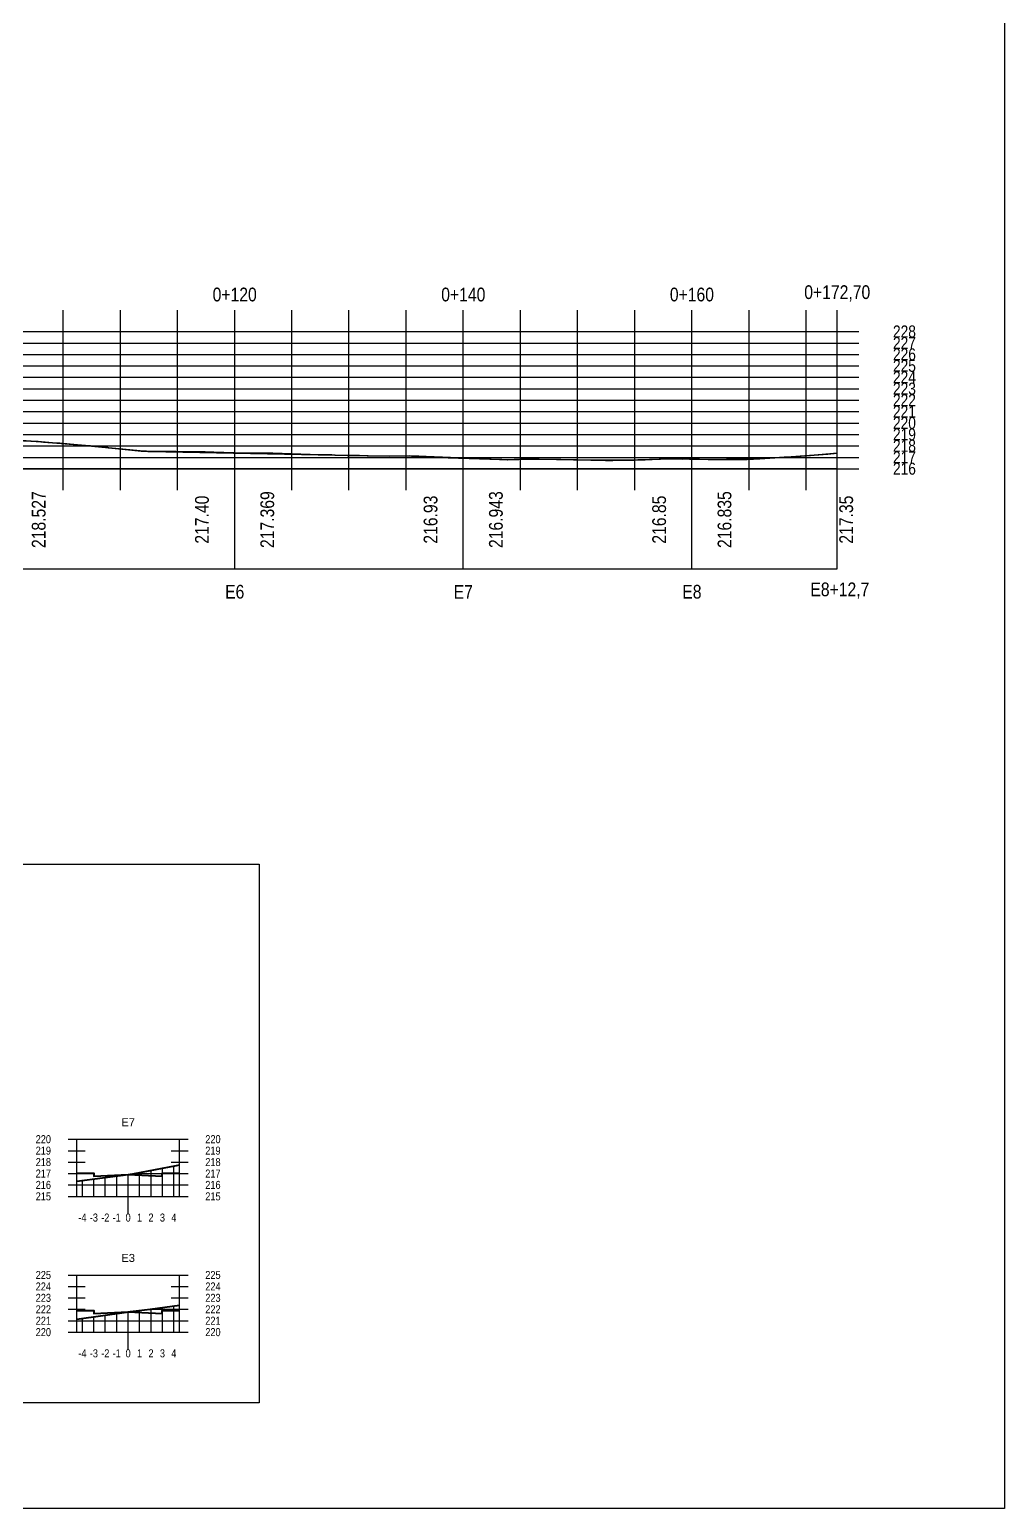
# Model space of a CAD drawing. Header units: feet. Extents: x 203667 to 205527, y 9204857 to 9205156.
# Drawn here: x 204836.1 to 204921.4, y 9204864 to 9204993.4 of the extents above; entities that cross this region are included whole.
import ezdxf

# ---------------------------------------------------------------- set-up
doc = ezdxf.new("R2010")
doc.units = ezdxf.units.FT
doc.header["$LTSCALE"] = 0.3
doc.header["$MEASUREMENT"] = 0
for name, color, linetype, lineweight in [('C-ROAD-PROF', 1, 'Continuous', 35), ('Cotas Acessibilidade', 5, 'Continuous', 25), ('Cotas Calçadas', 7, 'Continuous', 25)]:
    doc.layers.add(name, color=color, linetype=linetype, lineweight=lineweight)
for name, color, linetype in [('C-ROAD-PROF-GRID-MAJR', 8, 'Continuous'), ('C-ROAD-PROF-GRID-MINR', 8, 'Continuous'), ('C-ROAD-PROF-TEXT', 7, 'Continuous'), ('C-ROAD-PROF-TICK', 7, 'Continuous'), ('C-ROAD-PROF-TTLB', 5, 'Continuous'), ('C-ROAD-SCTN-GRID', 7, 'Continuous'), ('C-ROAD-SCTN-TEXT', 7, 'Continuous'), ('C-ROAD-SCTN-TICK', 7, 'Continuous'), ('C-ROAD-SCTN-TITL', 92, 'Continuous'), ('C1-HM-CURVA_MESTRA', 5, 'Continuous')]:
    doc.layers.add(name, color=color, linetype=linetype)
doc.styles.add('TARCISIO', font='swissci.ttf')

msp = doc.modelspace()

# ---------------------------------------------------------------- linework, layer by layer
at = {"layer": 'C-ROAD-PROF', "color": 1, "linetype": 'Continuous', "lineweight": 35, "flags": 128}
msp.add_lwpolyline([(204835.394, 9204957.448), (204837.104, 9204957.33), (204837.325, 9204957.315), (204838.877, 9204957.19), (204841.356, 9204956.982), (204841.391, 9204956.98), (204841.433, 9204956.975), (204841.445, 9204956.975), (204841.452, 9204956.975), (204841.456, 9204956.975), (204842.223, 9204956.905), (204842.42, 9204956.88), (204842.438, 9204956.88), (204842.819, 9204956.827), (204842.923, 9204956.824), (204843.031, 9204956.82), (204844.763, 9204956.622), (204845.882, 9204956.521), (204848.919, 9204956.49), (204851.473, 9204956.446), (204852.221, 9204956.428), (204854.015, 9204956.379), (204856.53, 9204956.339), (204857.388, 9204956.338), (204861.47, 9204956.207), (204862.453, 9204956.182), (204862.549, 9204956.18), (204862.814, 9204956.169), (204863.899, 9204956.142), (204867.589, 9204956.091), (204869.328, 9204956.095), (204871.817, 9204955.975), (204877.286, 9204955.792), (204877.35, 9204955.786), (204877.432, 9204955.782), (204877.932, 9204955.767), (204878.493, 9204955.783), (204879.083, 9204955.806), (204879.147, 9204955.805), (204879.441, 9204955.805), (204882.197, 9204955.777), (204882.248, 9204955.778), (204882.432, 9204955.784), (204882.588, 9204955.783), (204885.37, 9204955.725), (204887.366, 9204955.724), (204889.32, 9204955.743), (204889.634, 9204955.75), (204889.954, 9204955.76), (204891.191, 9204955.826), (204891.52, 9204955.838), (204891.539, 9204955.838), (204891.84, 9204955.841), (204891.884, 9204955.842), (204893.247, 9204955.827), (204893.809, 9204955.833), (204895.657, 9204955.789), (204895.881, 9204955.791), (204898.884, 9204955.796), (204900, 9204955.858), (204901.32, 9204955.946), (204901.725, 9204955.973), (204901.736, 9204955.973), (204901.778, 9204955.975), (204901.881, 9204955.975), (204902.14, 9204955.985), (204902.144, 9204955.985), (204902.737, 9204956.015), (204903.008, 9204956.031), (204903.201, 9204956.057), (204904.429, 9204956.123), (204906.43, 9204956.299), (204906.772, 9204956.327)], dxfattribs=at)
at = {"layer": 'C-ROAD-PROF', "color": 5, "linetype": 'Continuous', "lineweight": 35, "flags": 128}
msp.add_lwpolyline([(204835.591, 9204957.429), (204836.223, 9204957.392), (204836.855, 9204957.351), (204837.488, 9204957.306), (204838.12, 9204957.257), (204838.752, 9204957.204), (204839.384, 9204957.147), (204846.111, 9204956.519), (204846.223, 9204956.51), (204846.334, 9204956.503), (204846.445, 9204956.497), (204846.556, 9204956.494), (204864.326, 9204956.138), (204864.985, 9204956.127), (204865.644, 9204956.118), (204869.537, 9204956.075), (204869.855, 9204956.071), (204870.172, 9204956.064), (204870.49, 9204956.055), (204870.808, 9204956.044), (204877.938, 9204955.768), (204877.943, 9204955.768), (204878.902, 9204955.796), (204879.353, 9204955.807), (204879.805, 9204955.812), (204880.256, 9204955.812), (204880.707, 9204955.807), (204885.201, 9204955.724), (204885.845, 9204955.715), (204886.49, 9204955.71), (204887.134, 9204955.711), (204887.779, 9204955.716), (204888.424, 9204955.727), (204889.068, 9204955.742), (204889.713, 9204955.762), (204890.358, 9204955.788), (204891.318, 9204955.829), (204891.534, 9204955.837), (204891.75, 9204955.841), (204891.967, 9204955.842), (204892.183, 9204955.84), (204893.857, 9204955.813), (204894.664, 9204955.802), (204895.471, 9204955.798), (204896.278, 9204955.799), (204897.085, 9204955.806), (204897.892, 9204955.818), (204898.699, 9204955.837), (204899.506, 9204955.861), (204900.313, 9204955.891), (204901.12, 9204955.926), (204901.927, 9204955.968), (204902.735, 9204956.015), (204903.542, 9204956.068), (204904.349, 9204956.126), (204905.156, 9204956.191), (204905.963, 9204956.261), (204906.77, 9204956.337), (204906.771, 9204956.337)], dxfattribs=at)
at = {"layer": 'C-ROAD-PROF', "color": 5, "linetype": 'Continuous', "lineweight": 40, "ltscale": 2}
for points in [[(204840.226, 9204893.368), (204841.726, 9204893.368), (204841.726, 9204893.108), (204844.735, 9204893.257), (204847.726, 9204893.108), (204847.726, 9204893.373), (204849.226, 9204893.373)], [(204840.226, 9204881.347), (204841.726, 9204881.347), (204841.726, 9204881.087), (204844.735, 9204881.236), (204847.726, 9204881.087), (204847.726, 9204881.352), (204849.226, 9204881.352)]]:
    msp.add_lwpolyline(points, dxfattribs=at)
at = {"layer": 'C-ROAD-PROF-GRID-MAJR', "color": 8, "linetype": 'Continuous', "lineweight": -3}
for p, q in [((204734.057, 9204966.975), (204906.772, 9204966.975)), ((204734.057, 9204965.975), (204906.772, 9204965.975)), ((204854.057, 9204954.975), (204854.057, 9204966.975)), ((204874.057, 9204954.975), (204874.057, 9204966.975)), ((204894.057, 9204954.975), (204894.057, 9204966.975)), ((204906.772, 9204954.975), (204906.772, 9204966.975)), ((204734.057, 9204964.975), (204906.772, 9204964.975)), ((204734.057, 9204963.975), (204906.772, 9204963.975)), ((204734.057, 9204962.975), (204906.772, 9204962.975)), ((204734.057, 9204961.975), (204906.772, 9204961.975)), ((204734.057, 9204960.975), (204906.772, 9204960.975)), ((204734.057, 9204959.975), (204906.772, 9204959.975)), ((204734.057, 9204958.975), (204906.772, 9204958.975)), ((204734.057, 9204957.975), (204906.772, 9204957.975)), ((204734.057, 9204956.975), (204906.772, 9204956.975)), ((204734.057, 9204955.975), (204906.772, 9204955.975)), ((204734.057, 9204954.975), (204906.772, 9204954.975))]:
    msp.add_line(p, q, dxfattribs=at)
at = {"layer": 'C-ROAD-PROF-GRID-MINR', "color": 8, "linetype": 'Continuous', "lineweight": -3}
for p, q in [((204839.057, 9204954.975), (204839.057, 9204966.975)), ((204844.057, 9204954.975), (204844.057, 9204966.975)), ((204849.057, 9204954.975), (204849.057, 9204966.975)), ((204859.057, 9204954.975), (204859.057, 9204966.975)), ((204864.057, 9204954.975), (204864.057, 9204966.975)), ((204869.057, 9204954.975), (204869.057, 9204966.975)), ((204879.057, 9204954.975), (204879.057, 9204966.975)), ((204884.057, 9204954.975), (204884.057, 9204966.975)), ((204889.057, 9204954.975), (204889.057, 9204966.975)), ((204899.057, 9204954.975), (204899.057, 9204966.975)), ((204904.057, 9204954.975), (204904.057, 9204966.975))]:
    msp.add_line(p, q, dxfattribs=at)
at = {"layer": 'C-ROAD-PROF-TEXT', "color": 7, "linetype": 'Continuous', "lineweight": -3}
for p, q in [((204839.057, 9204965.1), (204839.057, 9204968.85)), ((204844.057, 9204965.1), (204844.057, 9204968.85)), ((204849.057, 9204965.1), (204849.057, 9204968.85)), ((204854.057, 9204965.1), (204854.057, 9204968.85)), ((204859.057, 9204965.1), (204859.057, 9204968.85)), ((204864.057, 9204965.1), (204864.057, 9204968.85)), ((204869.057, 9204965.1), (204869.057, 9204968.85)), ((204874.057, 9204965.1), (204874.057, 9204968.85)), ((204879.057, 9204965.1), (204879.057, 9204968.85)), ((204884.057, 9204965.1), (204884.057, 9204968.85)), ((204889.057, 9204965.1), (204889.057, 9204968.85)), ((204894.057, 9204965.1), (204894.057, 9204968.85)), ((204899.057, 9204965.1), (204899.057, 9204968.85)), ((204904.057, 9204965.1), (204904.057, 9204968.85)), ((204906.772, 9204965.1), (204906.772, 9204968.85)), ((204904.897, 9204966.975), (204908.647, 9204966.975)), ((204904.897, 9204965.975), (204908.647, 9204965.975)), ((204904.897, 9204964.975), (204908.647, 9204964.975)), ((204904.897, 9204963.975), (204908.647, 9204963.975)), ((204904.897, 9204962.975), (204908.647, 9204962.975)), ((204904.897, 9204961.975), (204908.647, 9204961.975)), ((204904.897, 9204960.975), (204908.647, 9204960.975)), ((204904.897, 9204959.975), (204908.647, 9204959.975)), ((204904.897, 9204958.975), (204908.647, 9204958.975)), ((204839.057, 9204953.1), (204839.057, 9204956.85)), ((204844.057, 9204953.1), (204844.057, 9204956.85)), ((204849.057, 9204953.1), (204849.057, 9204956.85)), ((204854.057, 9204953.1), (204854.057, 9204956.85)), ((204859.057, 9204953.1), (204859.057, 9204956.85)), ((204864.057, 9204953.1), (204864.057, 9204956.85)), ((204869.057, 9204953.1), (204869.057, 9204956.85)), ((204874.057, 9204953.1), (204874.057, 9204956.85)), ((204879.057, 9204953.1), (204879.057, 9204956.85)), ((204884.057, 9204953.1), (204884.057, 9204956.85)), ((204889.057, 9204953.1), (204889.057, 9204956.85)), ((204894.057, 9204953.1), (204894.057, 9204956.85)), ((204899.057, 9204953.1), (204899.057, 9204956.85)), ((204904.057, 9204953.1), (204904.057, 9204956.85)), ((204904.897, 9204957.975), (204908.647, 9204957.975)), ((204904.897, 9204956.975), (204908.647, 9204956.975)), ((204906.772, 9204953.1), (204906.772, 9204956.85)), ((204904.897, 9204955.975), (204908.647, 9204955.975)), ((204904.897, 9204954.975), (204908.647, 9204954.975))]:
    msp.add_line(p, q, dxfattribs=at)
at = {"layer": 'C-ROAD-PROF-TICK', "color": 7, "linetype": 'Continuous', "lineweight": -3}
for p, q in [((204854.057, 9204946.228), (204854.057, 9204954.975)), ((204874.057, 9204946.228), (204874.057, 9204954.975)), ((204894.057, 9204946.228), (204894.057, 9204954.975)), ((204906.772, 9204946.228), (204906.772, 9204954.975))]:
    msp.add_line(p, q, dxfattribs=at)
at = {"layer": 'C-ROAD-PROF-TTLB', "color": 5, "linetype": 'Continuous', "lineweight": -3}
for p, q in [((204734.057, 9204966.975), (204906.772, 9204966.975)), ((204906.772, 9204954.975), (204906.772, 9204966.975)), ((204734.057, 9204954.975), (204906.772, 9204954.975)), ((204840.235, 9204891.332), (204840.235, 9204896.332)), ((204840.235, 9204896.332), (204849.235, 9204896.332)), ((204849.235, 9204891.332), (204849.235, 9204896.332)), ((204840.235, 9204891.332), (204849.235, 9204891.332)), ((204840.235, 9204879.457), (204840.235, 9204884.457)), ((204840.235, 9204884.457), (204849.235, 9204884.457)), ((204849.235, 9204879.457), (204849.235, 9204884.457)), ((204840.235, 9204879.457), (204849.235, 9204879.457))]:
    msp.add_line(p, q, dxfattribs=at)
msp.add_3dface([(204734.057, 9204946.228), (204906.772, 9204946.228), (204906.772, 9204954.975), (204734.057, 9204954.975)], dxfattribs=at)
at = {"layer": 'C-ROAD-SCTN-GRID', "color": 251, "linetype": 'Continuous', "lineweight": -3}
for p, q in [((204845.294, 9204893.332), (204849.235, 9204893.332)), ((204845.735, 9204891.332), (204845.735, 9204893.418)), ((204846.735, 9204891.332), (204846.735, 9204893.611)), ((204847.735, 9204891.332), (204847.735, 9204893.805)), ((204848.735, 9204891.332), (204848.735, 9204893.998)), ((204840.235, 9204892.332), (204849.235, 9204892.332)), ((204840.735, 9204891.332), (204840.735, 9204892.721)), ((204841.735, 9204891.332), (204841.735, 9204892.855)), ((204842.735, 9204891.332), (204842.735, 9204892.989)), ((204843.735, 9204891.332), (204843.735, 9204893.123)), ((204844.735, 9204891.332), (204844.735, 9204893.257)), ((204840.235, 9204891.332), (204849.235, 9204891.332)), ((204848.735, 9204879.457), (204848.735, 9204881.738)), ((204840.235, 9204880.457), (204849.235, 9204880.457)), ((204840.735, 9204879.457), (204840.735, 9204880.679)), ((204841.735, 9204879.457), (204841.735, 9204880.819)), ((204842.735, 9204879.457), (204842.735, 9204880.958)), ((204843.735, 9204879.457), (204843.735, 9204881.098)), ((204844.735, 9204879.457), (204844.735, 9204881.236)), ((204845.735, 9204879.457), (204845.735, 9204881.355)), ((204846.657, 9204881.457), (204849.235, 9204881.457)), ((204846.735, 9204879.457), (204846.735, 9204881.468)), ((204847.735, 9204879.457), (204847.735, 9204881.603)), ((204840.235, 9204879.457), (204849.235, 9204879.457))]:
    msp.add_line(p, q, dxfattribs=at)
at = {"layer": 'C-ROAD-SCTN-TICK', "color": 7, "linetype": 'Continuous', "lineweight": -3}
for p, q in [((204839.485, 9204896.332), (204840.985, 9204896.332)), ((204848.485, 9204896.332), (204849.985, 9204896.332)), ((204839.485, 9204895.332), (204840.985, 9204895.332)), ((204848.485, 9204895.332), (204849.985, 9204895.332)), ((204839.485, 9204894.332), (204840.985, 9204894.332)), ((204839.485, 9204893.332), (204840.985, 9204893.332)), ((204848.485, 9204894.332), (204849.985, 9204894.332)), ((204848.485, 9204893.332), (204849.985, 9204893.332)), ((204839.485, 9204892.332), (204840.985, 9204892.332)), ((204844.735, 9204889.832), (204844.735, 9204892.832)), ((204848.485, 9204892.332), (204849.985, 9204892.332)), ((204839.485, 9204891.332), (204840.985, 9204891.332)), ((204848.485, 9204891.332), (204849.985, 9204891.332)), ((204839.485, 9204884.457), (204840.985, 9204884.457)), ((204848.485, 9204884.457), (204849.985, 9204884.457)), ((204839.485, 9204883.457), (204840.985, 9204883.457)), ((204848.485, 9204883.457), (204849.985, 9204883.457)), ((204839.485, 9204882.457), (204840.985, 9204882.457)), ((204848.485, 9204882.457), (204849.985, 9204882.457)), ((204839.485, 9204881.457), (204840.985, 9204881.457)), ((204839.485, 9204880.457), (204840.985, 9204880.457)), ((204844.735, 9204877.957), (204844.735, 9204880.957)), ((204848.485, 9204881.457), (204849.985, 9204881.457)), ((204848.485, 9204880.457), (204849.985, 9204880.457)), ((204839.485, 9204879.457), (204840.985, 9204879.457)), ((204848.485, 9204879.457), (204849.985, 9204879.457))]:
    msp.add_line(p, q, dxfattribs=at)
at = {"layer": 'C1-HM-CURVA_MESTRA', "color": 1, "linetype": 'Continuous', "lineweight": 40}
for points in [[(204840.235, 9204892.654), (204844.735, 9204893.257), (204845.294, 9204893.332), (204848.963, 9204894.043), (204849.235, 9204894.08)], [(204840.235, 9204880.609), (204844.58, 9204881.216), (204844.735, 9204881.236), (204844.94, 9204881.263), (204845.184, 9204881.293), (204846.657, 9204881.457), (204849.235, 9204881.806)]]:
    msp.add_lwpolyline(points, dxfattribs=at)
at = {"layer": 'Cotas Acessibilidade'}
msp.add_lwpolyline([(204776.895, 9204920.382), (204856.198, 9204920.382), (204856.198, 9204873.271), (204776.895, 9204873.271)], close=True, dxfattribs=at)
at = {"layer": 'Cotas Calçadas'}
msp.add_lwpolyline([(204714.983, 9205124.007), (204921.399, 9205124.007), (204921.399, 9204864.042), (204714.983, 9204864.042)], close=True, dxfattribs=at)

# ---------------------------------------------------------------- texts
at = {"layer": 'C-ROAD-PROF-TEXT', "color": 7, "linetype": 'Continuous', "lineweight": -3, "char_height": 1.2, "attachment_point": 8, "line_spacing_factor": 1.2, "style": 'TARCISIO'}
for s, insert in [('0+172,70', (204906.772, 9204969.6)), ('0+120', (204854.057, 9204969.6)), ('0+140', (204874.057, 9204969.6)), ('0+160', (204894.057, 9204969.6)), ('E6', (204854.057, 9204943.603)), ('E7', (204874.057, 9204943.603)), ('E8', (204894.057, 9204943.603)), ('E8+12,7', (204907, 9204943.603))]:
    msp.add_mtext(s, dxfattribs=dict(at, insert=insert))
at = {"layer": 'C-ROAD-PROF-TEXT', "color": 7, "linetype": 'Continuous', "lineweight": -3, "char_height": 1.05, "attachment_point": 4, "style": 'TARCISIO'}
for s, insert in [('228', (204911.647, 9204966.975)), ('227', (204911.647, 9204965.975)), ('226', (204911.647, 9204964.975)), ('225', (204911.647, 9204963.975)), ('224', (204911.647, 9204962.975)), ('223', (204911.647, 9204961.975)), ('222', (204911.647, 9204960.975)), ('221', (204911.647, 9204959.975)), ('220', (204911.647, 9204958.975)), ('219', (204911.647, 9204957.975)), ('218', (204911.647, 9204956.975)), ('217', (204911.647, 9204955.975)), ('216', (204911.647, 9204954.975))]:
    msp.add_mtext(s, dxfattribs=dict(at, insert=insert))
at = {"layer": 'C-ROAD-PROF-TEXT', "color": 5, "linetype": 'Continuous', "lineweight": -3, "char_height": 1.2, "attachment_point": 2, "rotation": 90, "style": 'TARCISIO'}
for s, insert in [('218.527', (204836.307, 9204950.525)), ('217.369', (204856.307, 9204950.525)), ('216.943', (204876.307, 9204950.525)), ('216.835', (204896.307, 9204950.525))]:
    msp.add_mtext(s, dxfattribs=dict(at, insert=insert))
at = {"layer": 'C-ROAD-PROF-TEXT', "color": 1, "linetype": 'Continuous', "lineweight": -3, "char_height": 1.2, "attachment_point": 8, "rotation": 90, "style": 'TARCISIO'}
for s, insert in [('217.40', (204851.807, 9204950.525)), ('216.93', (204871.807, 9204950.525)), ('216.85', (204891.807, 9204950.525)), ('217.35', (204908.171, 9204950.525))]:
    msp.add_mtext(s, dxfattribs=dict(at, insert=insert))
at = {"layer": 'C-ROAD-SCTN-TEXT', "color": 7, "linetype": 'Continuous', "lineweight": -3, "char_height": 0.7, "style": 'TARCISIO'}
for s, insert, attachment_point in [('220', (204837.985, 9204896.332), 6), ('220', (204851.485, 9204896.332), 4), ('219', (204837.985, 9204895.332), 6), ('218', (204837.985, 9204894.332), 6), ('219', (204851.485, 9204895.332), 4), ('218', (204851.485, 9204894.332), 4), ('217', (204837.985, 9204893.332), 6), ('217', (204851.485, 9204893.332), 4), ('216', (204837.985, 9204892.332), 6), ('216', (204851.485, 9204892.332), 4), ('215', (204837.985, 9204891.332), 6), ('215', (204851.485, 9204891.332), 4), ('-4', (204840.735, 9204889.832), 2), ('-3', (204841.735, 9204889.832), 2), ('-2', (204842.735, 9204889.832), 2), ('-1', (204843.735, 9204889.832), 2), ('0', (204844.735, 9204889.832), 2), ('0', (204844.735, 9204889.832), 2), ('1', (204845.735, 9204889.832), 2), ('2', (204846.735, 9204889.832), 2), ('3', (204847.735, 9204889.832), 2), ('4', (204848.735, 9204889.832), 2), ('225', (204837.985, 9204884.457), 6), ('225', (204851.485, 9204884.457), 4), ('224', (204837.985, 9204883.457), 6), ('224', (204851.485, 9204883.457), 4), ('223', (204837.985, 9204882.457), 6), ('222', (204837.985, 9204881.457), 6), ('223', (204851.485, 9204882.457), 4), ('222', (204851.485, 9204881.457), 4), ('221', (204837.985, 9204880.457), 6), ('221', (204851.485, 9204880.457), 4), ('220', (204837.985, 9204879.457), 6), ('220', (204851.485, 9204879.457), 4), ('-4', (204840.735, 9204877.957), 2), ('-3', (204841.735, 9204877.957), 2), ('-2', (204842.735, 9204877.957), 2), ('-1', (204843.735, 9204877.957), 2), ('0', (204844.735, 9204877.957), 2), ('0', (204844.735, 9204877.957), 2), ('1', (204845.735, 9204877.957), 2), ('2', (204846.735, 9204877.957), 2), ('3', (204847.735, 9204877.957), 2), ('4', (204848.735, 9204877.957), 2)]:
    msp.add_mtext(s, dxfattribs=dict(at, insert=insert, attachment_point=attachment_point))
at = {"layer": 'C-ROAD-SCTN-TITL', "color": 92, "linetype": 'Continuous', "lineweight": -3, "char_height": 0.7, "attachment_point": 8, "style": 'TARCISIO'}
for s, insert in [('{\\fArial|b0|i0|c0|p2;E7}', (204844.735, 9204897.468)), ('{\\fArial|b0|i0|c0|p2;E3}', (204844.735, 9204885.593))]:
    msp.add_mtext(s, dxfattribs=dict(at, insert=insert))

doc.saveas('drawing.dxf')
